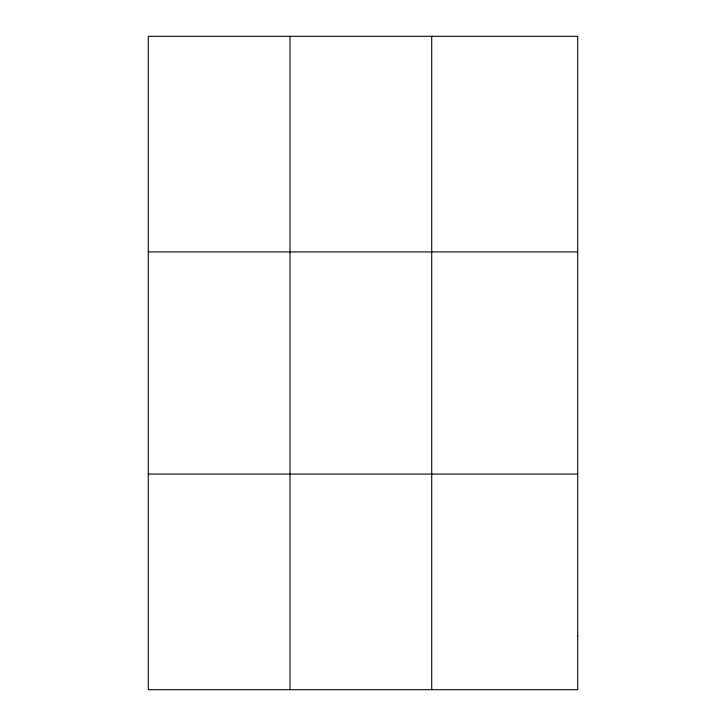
<?xml version="1.0" encoding="UTF-8"?>
<svg xmlns="http://www.w3.org/2000/svg" width="726" height="726" viewBox="0 0 726 726"><rect width="100%" height="100%" fill="white"/><g stroke="black" fill="none" stroke-linecap="round" stroke-linejoin="round"><path stroke-width="1.09" d="M289.992 689.7L289.992 36.3M431.707 689.7L431.707 36.3M148.276 251.922L577.724 251.922M148.276 474.078L577.724 474.078M577.724 635.794L577.724 689.7L148.276 689.7L148.276 36.3L577.724 36.3L577.724 635.794"/></g></svg>
